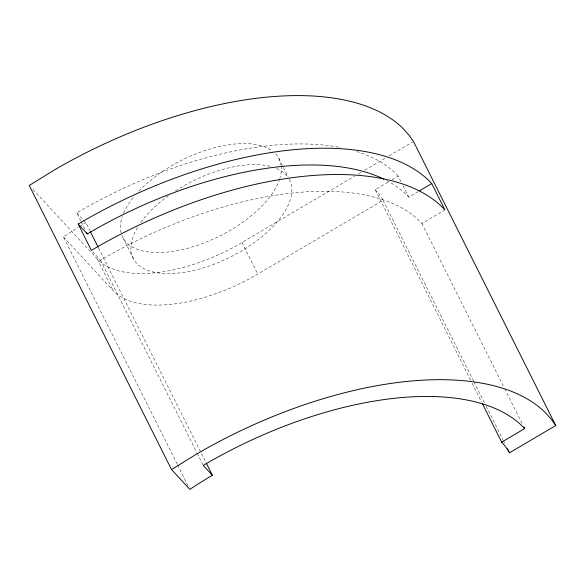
<?xml version="1.0" encoding="UTF-8"?>
<svg xmlns="http://www.w3.org/2000/svg" width="585" height="585" viewBox="0 0 585 585"><rect width="100%" height="100%" fill="white"/><g stroke="black" fill="none" stroke-linecap="round" stroke-linejoin="round"><path stroke-width="0.44" stroke-dasharray="2.92 2.19" d="M177.182 464.059L63.414 236.874L66.785 234.636A242.168 117.409 -26.6 0 1 78.017 227.506M32.965 189.474L97.322 259.06A121.088 58.705 -26.6 0 0 241.978 242.497L354.481 176.231M358.415 173.913L361.567 172.056M364.711 170.206L385.171 158.155M389.105 155.837L412.703 141.936M470.567 380.045L375.219 189.635L389.01 181.511M392.074 179.712L398.202 176.1L401.039 181.767M63.414 236.874L113.124 290.621A121.088 58.705 -26.6 0 0 257.78 274.058L383.043 200.282L382.034 198.542A242.168 117.409 -26.6 0 0 375.219 189.635M386.692 180.553A269.078 130.455 -26.6 0 1 407.672 195.968L408.74 197.145L417.946 191.719M92.584 251.689L100.496 260.245L105 257.605A269.078 130.455 -26.6 0 1 420.842 222.271L421.917 223.448L444.161 210.344M80.84 220.991L76.789 212.896L81.293 210.256A269.078 130.455 -26.6 0 1 340.945 147.588M76.789 212.896L82.873 219.47M83.479 220.128L85.907 222.761L90.002 230.929M398.202 176.1L397.135 174.922A269.078 130.455 -26.6 0 0 356.857 151.595M403.065 185.811L408.74 197.145M421.917 223.448L504.27 387.906M504.679 388.725L522.208 423.73M383.043 200.282L473.484 380.886M473.894 381.705L484.534 402.948M486.172 406.217L502.946 439.723M503.356 440.542L504.994 443.81M472.205 383.314L481.616 402.114M278.796 158.381L288.12 176.992M241.978 242.497L257.78 274.058M122.96 237.744L133.497 258.789M98.594 248.091L205.818 462.201M81.249 221.803L85.3 229.89M100.496 260.245L196.714 452.388M197.123 453.199L202.834 464.6M97.322 259.06L113.124 290.621M177.591 464.878L188.231 486.12M79.443 226.636A242.168 117.409 -26.6 0 1 85.907 222.761M275.667 154.009A87.45 42.398 -26.6 0 1 281.092 165.394M281.18 166.082A87.45 42.398 -26.6 0 1 279.93 178.067M279.688 178.864A87.45 42.398 -26.6 0 1 200.311 244.34A87.45 42.398 -26.6 0 1 121.848 235.324M121.058 232.75A87.45 42.398 -26.6 0 1 122.338 216.457M123.589 213.203A87.45 42.398 -26.6 0 1 134.009 196.626M138.835 191.163A87.45 42.398 -26.6 0 1 272.544 151.186M289.341 179.419A87.45 42.398 -26.6 0 1 204.414 267.542A87.45 42.398 -26.6 0 1 138.155 226.549M140.875 222.461A87.45 42.398 -26.6 0 1 168.246 195.836M175.58 190.812A87.45 42.398 -26.6 0 1 271.733 166.791M276.478 168.458A87.45 42.398 -26.6 0 1 287.922 177.153"/><path stroke-width="0.88" d="M555.75 425.558L413.493 141.475L409.339 135.537L403.182 128.627A295.988 143.5 -26.6 0 0 54.266 170.023L29.25 185.46L171.507 469.543L196.523 454.106A295.988 143.5 -26.6 0 1 545.439 412.71L551.596 419.62L555.75 425.558L509.498 452.797L508.489 451.057A242.168 117.409 -26.6 0 0 501.667 442.158L482.435 403.745M78.193 224.062L80.606 222.636A295.988 143.5 -26.6 0 1 429.529 181.233L431.752 183.588L444.929 209.891L442.699 207.536A295.988 143.5 -26.6 0 0 93.783 248.939L91.362 250.373L78.193 224.062L87.326 233.941L91.83 231.294A269.078 130.455 -26.6 0 1 383.84 179.105M419.482 190.82L431.752 183.588M501.667 442.158L524.657 428.615L523.838 426.984M171.507 469.543L189.869 489.389L193.233 487.151A242.168 117.409 -26.6 0 1 212.362 475.276L203.236 465.411L207.748 462.772A269.078 130.455 -26.6 0 1 523.582 427.438L524.657 428.615M507.451 448.71L509.498 452.797M90.412 231.748L98.185 247.272M206.22 463.02L212.362 475.276M86.514 232.318L87.326 233.941"/></g></svg>
